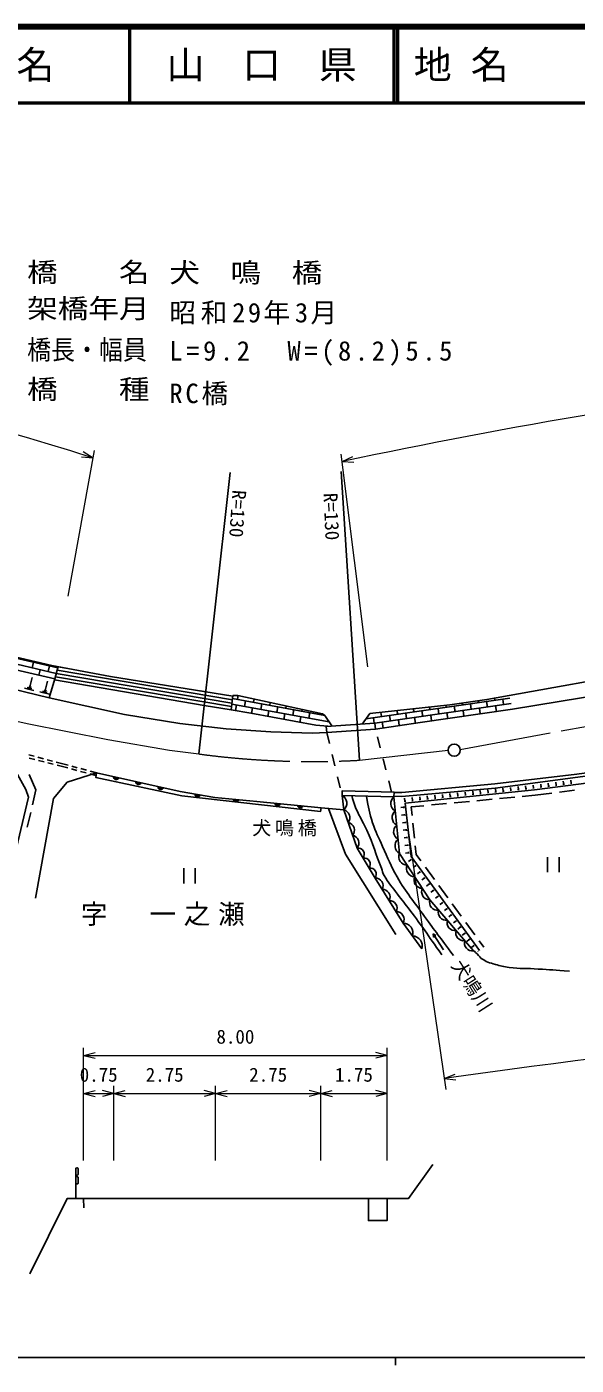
# Model space of a CAD drawing. Units: millimetres, scale not verified. Extents: x 40000 to 680000, y 20000 to 380000.
# Drawn here: x 319494 to 391752, y 204000 to 380000 of the extents above; entities that cross this region are included whole.
import ezdxf
from ezdxf.enums import TextEntityAlignment as Align

# ---------------------------------------------------------------- set-up
doc = ezdxf.new("R2010")
doc.units = ezdxf.units.MM
doc.header["$LTSCALE"] = 1000
doc.linetypes.add('CHAIN', pattern=[18.5, 12, -1.5, 3.5, -1.5])
for name, color, linetype, lineweight in [('M-BGD', 7, 'Continuous', 25), ('M-BMK', 2, 'CHAIN', 13), ('M-BMK-HTXT', 7, 'Continuous', 13), ('M-BMK-SRVR', 3, 'Continuous', 25), ('M-STR-HTXT', 7, 'Continuous', 13), ('M-STR-STR1', 1, 'Continuous', 25), ('M-TTL', 2, 'Continuous', 140), ('M-TTL-BAND', 7, 'Continuous', 25), ('M-TTL-LINE', 7, 'Continuous', 50)]:
    doc.layers.add(name, color=color, linetype=linetype, lineweight=lineweight)
doc.layers.add('M-TTL-TXT', color=7, linetype='Continuous')
doc.styles.add('ＭＳ ゴシック', font='')
doc.styles.get('ＭＳ ゴシック').set_extended_font_data('MS Gothic')

msp = doc.modelspace()

# ---------------------------------------------------------------- linework, layer by layer
at = {"layer": 'M-BGD'}
for p, q in [((323561, 295696), (293062, 302749)), ((323371, 294970), (292918, 302012)), ((320208, 295702), (320377, 296432)), ((321424, 296190), (321458, 296335)), ((322303, 295217), (322472, 295948)), ((323519, 295706), (323559, 295879)), ((323602, 295852), (324649, 295674)), ((319904, 293197), (320201, 294420)), ((321086, 294729), (321255, 295459)), ((321923, 292711), (322224, 293952)), ((323140, 294104), (342839, 290761)), ((323181, 294244), (323350, 294975)), ((323256, 294541), (346428, 290608)), ((323371, 294978), (346479, 291056)), ((323486, 295415), (346530, 291504)), ((320441, 292743), (319218, 293040)), ((320173, 292970), (319561, 293118)), ((320057, 293160), (319751, 293234)), ((322468, 292250), (321227, 292552)), ((322196, 292481), (321575, 292632)), ((322078, 292674), (321768, 292749)), ((342353, 292669), (343038, 292553)), ((342839, 290761), (346377, 290161)), ((346377, 290161), (346593, 292056)), ((359248, 288588), (346466, 290945)), ((358679, 289455), (346551, 291692)), ((346946, 290094), (347082, 290831)), ((347218, 291569), (347306, 292047)), ((348139, 290636), (348275, 291374)), ((349060, 289704), (349196, 290441)), ((349332, 291179), (349409, 291595)), ((350254, 290246), (350390, 290984)), ((351447, 290789), (351512, 291143)), ((352368, 289856), (352504, 290594)), ((353561, 290399), (353615, 290690)), ((383004, 291736), (364089, 288992)), ((383189, 291005), (365287, 288408)), ((372520, 290215), (372471, 290549)), ((374647, 290524), (374610, 290781)), ((375819, 289936), (375711, 290678)), ((376775, 290832), (376740, 291074)), ((377947, 290245), (377839, 290987)), ((378903, 291141), (378867, 291386)), ((380074, 290553), (379967, 291296)), ((381030, 291450), (380990, 291730)), ((381246, 289965), (381138, 290708)), ((382202, 290862), (382094, 291604)), ((348959, 289722), (346381, 290198)), ((348001, 289885), (348003, 289899)), ((351175, 289314), (351311, 290051)), ((353289, 288924), (353425, 289661)), ((354482, 289466), (354618, 290204)), ((355403, 288534), (355540, 289271)), ((355676, 290009), (355718, 290238)), ((356597, 289076), (356733, 289814)), ((363584, 288318), (364619, 289697)), ((365176, 288423), (365073, 289134)), ((366136, 289289), (366055, 289852)), ((367308, 288701), (367200, 289443)), ((368264, 289597), (368193, 290084)), ((368480, 288113), (368372, 288855)), ((369436, 289010), (369328, 289752)), ((370392, 289906), (370332, 290317)), ((370607, 288422), (370500, 289164)), ((371563, 289318), (371456, 290061)), ((372735, 288730), (372627, 289473)), ((373691, 289627), (373583, 290369)), ((374863, 289039), (374755, 289781)), ((376990, 289348), (376883, 290090)), ((379118, 289657), (379010, 290399)), ((357036, 287133), (358941, 287208)), ((365288, 287647), (365288, 287650)), ((371208, 288509), (365337, 287657)), ((366352, 287804), (366244, 288546)), ((367418, 287940), (367416, 287959)), ((369545, 288259), (369543, 288267)), ((320477, 284067), (319751, 284256)), ((320560, 283635), (319831, 283815)), ((321687, 283753), (320961, 283942)), ((321773, 283334), (321045, 283515)), ((322897, 283439), (322171, 283628)), ((320699, 279671), (319832, 281659)), ((322986, 283034), (322258, 283214)), ((324084, 283131), (323381, 283314)), ((324040, 282773), (323472, 282914)), ((324883, 282545), (324040, 282773)), ((324926, 282903), (324084, 283131)), ((326090, 282218), (325366, 282414)), ((326133, 282576), (325409, 282772)), ((327296, 281891), (326572, 282087)), ((327340, 282250), (326616, 282446)), ((328621, 281533), (327779, 281761)), ((328665, 281891), (327822, 282119)), ((382156, 279489), (382115, 279887)), ((383151, 279592), (383110, 279989)), ((384145, 279694), (384104, 280092)), ((385140, 279797), (385099, 280195)), ((386227, 279909), (386035, 279889)), ((386131, 279899), (386090, 280297)), ((386234, 279910), (386227, 279909)), ((387226, 280036), (387028, 280011)), ((387127, 280024), (387076, 280420)), ((388218, 280163), (388020, 280138)), ((388119, 280150), (388068, 280547)), ((389210, 280289), (389012, 280264)), ((389111, 280277), (389060, 280674)), ((390202, 280416), (390004, 280391)), ((390103, 280403), (390052, 280800)), ((391194, 280543), (390996, 280517)), ((391095, 280530), (391044, 280927)), ((320235, 277675), (320699, 279671)), ((369324, 278167), (369125, 278146)), ((369224, 278156), (369183, 278554)), ((370319, 278269), (370120, 278249)), ((370219, 278259), (370178, 278657)), ((371313, 278372), (371114, 278351)), ((371214, 278361), (371173, 278759)), ((372308, 278474), (372109, 278454)), ((372209, 278464), (372168, 278862)), ((373303, 278577), (373104, 278556)), ((373203, 278566), (373162, 278964)), ((374298, 278679), (374099, 278659)), ((374198, 278669), (374157, 279067)), ((375292, 278782), (375093, 278761)), ((375193, 278771), (375152, 279169)), ((375704, 277951), (377695, 278140)), ((376287, 278884), (376088, 278864)), ((376188, 278874), (376147, 279272)), ((377282, 278987), (377083, 278966)), ((377182, 278977), (377141, 279374)), ((378277, 279089), (378078, 279069)), ((378177, 279079), (378136, 279477)), ((378691, 278234), (380682, 278422)), ((379271, 279192), (379072, 279171)), ((379172, 279182), (379131, 279579)), ((380266, 279294), (380067, 279274)), ((380167, 279284), (380125, 279682)), ((381261, 279397), (381062, 279376)), ((381161, 279387), (381120, 279784)), ((381677, 278516), (383669, 278704)), ((382255, 279499), (382056, 279479)), ((383250, 279602), (383051, 279581)), ((384245, 279704), (384046, 279684)), ((384664, 278798), (386337, 278956)), ((385240, 279807), (385041, 279786)), ((386337, 278956), (388541, 279238)), ((389533, 279364), (391517, 279618)), ((319557, 274753), (320009, 276701)), ((358211, 277305), (361179, 277020)), ((369083, 277363), (368685, 277320)), ((369189, 276369), (368791, 276326)), ((369072, 277462), (369093, 277263)), ((369178, 276468), (369199, 276269)), ((370049, 277417), (371722, 277575)), ((370169, 276280), (370049, 277417)), ((372717, 277669), (374708, 277857)), ((369295, 275374), (368897, 275332)), ((369284, 275474), (369305, 275275)), ((370483, 273296), (370274, 275285)), ((369401, 274380), (369003, 274337)), ((369507, 273385), (369109, 273343)), ((369390, 274479), (369412, 274280)), ((369496, 273485), (369518, 273286)), ((369613, 272391), (369215, 272349)), ((369719, 271397), (369321, 271354)), ((369602, 272491), (369624, 272292)), ((369709, 271496), (369730, 271297)), ((370708, 271165), (370588, 272302)), ((371331, 270310), (370708, 271165)), ((340130, 269354), (340130, 267354)), ((341630, 269354), (341630, 267354)), ((370022, 270478), (369699, 270243)), ((369963, 270559), (370081, 270398)), ((370611, 269670), (370288, 269435)), ((370552, 269751), (370670, 269590)), ((373098, 267886), (371920, 269502)), ((387992, 270826), (387992, 268826)), ((389492, 270826), (389492, 268826)), ((371200, 268862), (370877, 268627)), ((371142, 268943), (371259, 268782)), ((371790, 268054), (371466, 267819)), ((371731, 268135), (371849, 267974)), ((372379, 267246), (372056, 267011)), ((372320, 267327), (372438, 267165)), ((372968, 266438), (372645, 266203)), ((372909, 266519), (373027, 266357)), ((374866, 265462), (373688, 267078)), ((373557, 265630), (373234, 265395)), ((373498, 265711), (373616, 265549)), ((374146, 264822), (373823, 264587)), ((374087, 264903), (374205, 264741)), ((374736, 264014), (374412, 263779)), ((374677, 264095), (374794, 263933)), ((376633, 263038), (375455, 264654)), ((375325, 263206), (375001, 262971)), ((375266, 263287), (375384, 263125)), ((375914, 262398), (375591, 262163)), ((375855, 262479), (375973, 262317)), ((374318, 258629), (372924, 260705)), ((372977, 260289), (372924, 260705)), ((372924, 260705), (373289, 260498)), ((373289, 260498), (372977, 260289)), ((376503, 261590), (376180, 261355)), ((376444, 261671), (376562, 261509)), ((377092, 260782), (376769, 260547)), ((377033, 260863), (377151, 260701)), ((378401, 260614), (377223, 262230)), ((377681, 259974), (377358, 259739)), ((377622, 260055), (377740, 259893)), ((378271, 259166), (377947, 258931)), ((378212, 259247), (378329, 259085)), ((379613, 258952), (378990, 259806)), ((378801, 258439), (378839, 258387)), ((325932, 225941), (325932, 229941)), ((326032, 229941), (326132, 229941)), ((326232, 229841), (326232, 229091)), ((326032, 227841), (326132, 227841)), ((326232, 228691), (326232, 227941)), ((326973, 225941), (327005, 224704))]:
    msp.add_line(p, q, dxfattribs=at)
for points in [[(231248, 307941), (279640, 305106), (290912, 303482), (322774, 296027), (330486, 294576), (346585, 291989)], [(364619, 289697), (375110, 290835), (379984, 291550), (403003, 295675), (419748, 298834), (426055, 299903), (433821, 300936), (452302, 303118), (461364, 303891), (467731, 304243), (473908, 304499), (476249, 303513), (485827, 303586), (488838, 304769)], [(322453, 291740), (279300, 302216), (276635, 303590)], [(277534, 303537), (279680, 303411), (292774, 301276), (323181, 294244)], [(365339, 287627), (371208, 288509), (383374, 290274), (398592, 292756), (415930, 296126), (430767, 298609), (439796, 299869), (453555, 301395), (464211, 302340), (470569, 302672), (473929, 302762)], [(323606, 295870), (323181, 294244), (322453, 291740), (332330, 289574), (339631, 288397), (345707, 287677), (351579, 287269), (357036, 287133)], [(367796, 279311), (368831, 279328), (381037, 280447), (391853, 281742), (401088, 282978), (410978, 285076), (426084, 288585), (427270, 288901), (434730, 290986), (441919, 292253), (446767, 292970), (455338, 293995), (459686, 294369), (467864, 294964), (473745, 295125), (489165, 295547), (537829, 296474), (556743, 296894), (558207, 296616)], [(229487, 293511), (248815, 293870), (271446, 293291), (273650, 293077), (275895, 292650), (304622, 285453), (317375, 282725), (318264, 281664), (319364, 279714), (319744, 278696), (316720, 266112)], [(346593, 292056), (347266, 292055), (358367, 289669), (358706, 289414), (359596, 288057)], [(346377, 290161), (348959, 289722), (357518, 288144), (359105, 288025)], [(367782, 278830), (368823, 278806), (381072, 279893), (401165, 282539), (410533, 284569)], [(320627, 265411), (323013, 278512), (324822, 280674), (328665, 281891)], [(358211, 277305), (358121, 276801), (339891, 278855), (328590, 281275), (328665, 281891)], [(328665, 281891), (339685, 279422), (344248, 278653), (349746, 278112), (358211, 277305)], [(379041, 258535), (370024, 270901), (369276, 277910), (386256, 279660), (400554, 281486), (402747, 281902), (403932, 281710), (404573, 281037), (407561, 261629)], [(371461, 258752), (369006, 262149), (365304, 268063), (362933, 272012), (361179, 277020), (360965, 278932)], [(367780, 278745), (368510, 271291), (372512, 265190), (378260, 258500)], [(368020, 260618), (361397, 271215), (359154, 277214)], [(319919, 216006), (324814, 225941), (369707, 225941), (372877, 230376)]]:
    msp.add_lwpolyline(points, dxfattribs=at)
msp.add_lwpolyline([(364415, 225941), (366889, 225941), (366889, 223027), (364415, 223027)], close=True, dxfattribs=at)
for centre, radius, start, end in [((331259, 281365), 354, 176.17003, 338.57521), ((331259, 281365), 283, 178.39407, 336.35117), ((331259, 281365), 212, 182.14039, 332.60484), ((331259, 281365), 142, 189.85212, 324.89311), ((331259, 281365), 100, 200.16979, 314.57545), ((334187, 280709), 354, 176.17003, 338.57521), ((334187, 280709), 283, 178.39407, 336.35117), ((334187, 280709), 212, 182.14039, 332.60484), ((334187, 280709), 142, 189.85212, 324.89311), ((334187, 280709), 100, 200.16979, 314.57545), ((337114, 280053), 354, 176.17003, 338.57521), ((337114, 280053), 283, 178.39407, 336.35117), ((337114, 280053), 212, 182.14039, 332.60484), ((337114, 280053), 142, 189.85212, 324.89311), ((337114, 280053), 100, 200.16979, 314.57545), ((341975, 279091), 354, 179.23731, 341.64249), ((341975, 279091), 283, 181.46135, 339.41845), ((341975, 279091), 212, 185.20768, 335.67213), ((341975, 279091), 142, 192.91941, 327.9604), ((341975, 279091), 100, 203.23707, 317.64274), ((347002, 278437), 354, 183.17407, 345.57925), ((347002, 278437), 283, 185.39811, 343.35521), ((347002, 278437), 212, 189.14444, 339.60889), ((347002, 278437), 142, 196.85617, 331.89716), ((347002, 278437), 100, 207.17383, 321.57949), ((360401, 277900), 1175, 311.46704, 61.34025), ((368495, 277874), 1126, 129.38366, 241.80798), ((352491, 277905), 354, 183.34983, 345.75501), ((352491, 277905), 283, 185.57387, 343.53097), ((352491, 277905), 212, 189.3202, 339.78465), ((352491, 277905), 142, 197.03193, 332.07292), ((352491, 277905), 100, 207.34959, 321.75525), ((355477, 277620), 354, 183.34983, 345.75501), ((355477, 277620), 283, 185.57387, 343.53097), ((355477, 277620), 212, 189.3202, 339.78465), ((355477, 277620), 142, 197.03193, 332.07292), ((355477, 277620), 100, 207.34959, 321.75525), ((360970, 276010), 1032, 320.32286, 78.26607), ((368677, 276011), 1126, 129.38366, 241.80798), ((361554, 274340), 1032, 320.32286, 78.26607), ((368860, 274148), 1126, 129.38366, 241.80798), ((362138, 272671), 1032, 320.32286, 78.26607), ((369043, 272284), 1126, 129.38366, 241.80798), ((363037, 271179), 839, 324.82952, 97.12645), ((369497, 270848), 1082, 155.79028, 270.71807), ((363827, 269863), 839, 324.82952, 97.12645), ((364617, 268547), 839, 324.82952, 97.12645), ((370497, 269322), 1082, 155.79028, 270.71807), ((365334, 267053), 1011, 332.39985, 91.70383), ((371498, 267797), 1082, 155.79028, 270.71807), ((366259, 265574), 1011, 332.39985, 91.70383), ((372498, 266271), 1082, 155.79028, 270.71807), ((367185, 264096), 1011, 332.39985, 91.70383), ((373487, 264865), 1028, 161.57337, 279.76459), ((368111, 262618), 1011, 332.39985, 91.70383), ((374636, 263527), 1028, 161.57337, 279.76459), ((375786, 262189), 1028, 161.57337, 279.76459), ((368933, 260803), 1348, 344.8374, 86.87405), ((376936, 260851), 1028, 161.57337, 279.76459), ((370160, 259105), 1348, 344.8374, 86.87405), ((378085, 259513), 1028, 161.57337, 279.76459), ((326132, 228891), 100, 90, 270), ((326132, 229841), 100, 0, 90), ((326132, 229091), 100, 270, 0), ((326132, 228691), 100, 0, 90), ((326132, 227941), 100, 270, 0)]:
    msp.add_arc(centre, radius, start, end, dxfattribs=at)
for points, knots in [([(374074, 257958), (372084, 260813), (371581, 261585), (369879, 263834), (369251, 264664), (368882, 265117), (368254, 265947), (367541, 266890), (367081, 267381), (366477, 268397), (366275, 268736), (366264, 268973), (366124, 269342), (365387, 271294), (365055, 272421), (364227, 274337), (363646, 275681), (363063, 276326), (362602, 277716), (362450, 278172), (362386, 278341), (362251, 278896)], [0, 0, 0, 0, 1, 1, 1, 2, 2, 2, 3, 3, 3, 4, 4, 4, 5, 5, 5, 6, 6, 6, 7, 7, 7, 7]), ([(364173, 278844), (364450, 277202), (364533, 276667), (364972, 275330), (365382, 274078), (365745, 273425), (366285, 272224), (366998, 270635), (367349, 269716), (368214, 268205), (369438, 266065), (370372, 265021), (371809, 263017), (373261, 260992), (373751, 260347), (375611, 257894)], [0, 0, 0, 0, 1, 1, 1, 2, 2, 2, 3, 3, 3, 4, 4, 4, 5, 5, 5, 5]), ([(390846, 255814), (388865, 255963), (388359, 256002), (386763, 256102), (385263, 256197), (384411, 256120), (382920, 256318), (382207, 256413), (381812, 256508), (381119, 256703), (380363, 256915), (379893, 257017), (379270, 257495), (378933, 257754), (378850, 258014), (378525, 258288), (378424, 258373), (378388, 258407), (378260, 258500)], [0, 0, 0, 0, 1, 1, 1, 2, 2, 2, 3, 3, 3, 4, 4, 4, 5, 5, 5, 6, 6, 6, 6])]:
    msp.add_open_spline(points, degree=3, knots=knots, dxfattribs=at)
at = {"layer": 'M-BMK'}
msp.add_line((363247, 283558), (374907, 284873), dxfattribs=at)
for points in [[(376502, 284968), (405242, 290272), (416277, 292290), (429284, 294402), (438778, 295680), (453729, 297279), (461692, 297901), (469788, 298233), (473715, 298350)], [(284601, 297018), (310808, 290359), (319534, 288373), (330174, 286260), (338286, 284857), (342128, 284377)]]:
    msp.add_lwpolyline(points, dxfattribs=at)
msp.add_arc((357015, 395576), 112191, 262.37503, 273.18423, dxfattribs=at)
at = {"layer": 'M-BMK-SRVR'}
for p, q in [((342128, 284377), (346249, 321410)), ((363247, 283558), (360845, 321509))]:
    msp.add_line(p, q, dxfattribs=at)
msp.add_circle((375707, 284882), 800, dxfattribs=at)
at = {"layer": 'M-STR-HTXT'}
for p, q in [((324920, 305144), (328392, 324276)), ((328214, 323292), (326903, 324111)), ((328214, 323292), (326671, 323398)), ((364333, 295845), (360851, 323817)), ((360975, 322824), (362365, 323502)), ((360975, 322824), (362520, 322768)), ((369694, 273991), (374585, 240274)), ((326973, 230941), (326973, 245733)), ((326973, 244733), (328473, 245108)), ((326973, 244733), (366889, 244733)), ((326973, 244733), (328473, 244358)), ((366889, 244733), (365389, 245108)), ((366889, 244733), (365389, 244358)), ((366889, 230941), (366889, 245733)), ((374378, 241700), (375811, 242280)), ((374378, 241700), (375915, 241537)), ((326973, 239733), (328473, 240108)), ((326973, 239733), (330932, 239733)), ((326973, 239733), (328473, 239358)), ((330932, 239733), (329432, 240108)), ((330932, 239733), (329432, 239358)), ((330932, 230941), (330932, 240733)), ((330932, 239733), (332432, 240108)), ((330932, 239733), (344333, 239733)), ((330932, 239733), (332432, 239358)), ((344333, 239733), (342833, 240108)), ((344333, 239733), (342833, 239358)), ((344333, 230941), (344333, 240733)), ((344333, 239733), (345833, 240108)), ((344333, 239733), (358149, 239733)), ((344333, 239733), (345833, 239358)), ((358149, 239733), (356649, 240108)), ((358149, 239733), (356649, 239358)), ((358149, 230941), (358149, 240733)), ((358149, 239733), (359649, 240108)), ((358149, 239733), (366889, 239733)), ((358149, 239733), (359649, 239358)), ((366889, 239733), (365389, 240108)), ((366889, 239733), (365389, 239358))]:
    msp.add_line(p, q, dxfattribs=at)
for centre, radius, start, end in [((230503, 21841), 316892, 72.04067, 89.72227), ((526720, -459191), 799387, 92.22516, 101.96652), ((587032, -1277383), 1533896, 91.03575, 97.96898)]:
    msp.add_arc(centre, radius, start, end, dxfattribs=at)
at = {"layer": 'M-STR-STR1'}
for p, q in [((358941, 287208), (359298, 285751)), ((365973, 285181), (365597, 286633)), ((359654, 284293), (360010, 282836)), ((366727, 282277), (366350, 283729)), ((360366, 281379), (360723, 279922)), ((367480, 279373), (367104, 280825))]:
    msp.add_line(p, q, dxfattribs=at)
for points in [[(358941, 287208), (365339, 287627), (365286, 288430), (358889, 288010)], [(360965, 278932), (367780, 278745), (367797, 279365), (360982, 279551)]]:
    msp.add_lwpolyline(points, close=True, dxfattribs=at)
at = {"layer": 'M-TTL'}
msp.add_line((680000, 380000), (40000, 380000), dxfattribs=at)
at = {"layer": 'M-TTL-BAND'}
for p, q in [((40000, 205000), (579000, 205000)), ((368000, 205000), (368000, 204000))]:
    msp.add_line(p, q, dxfattribs=at)
at = {"layer": 'M-TTL-LINE'}
for p, q in [((333000, 380000), (333000, 370000)), ((367750, 380000), (367750, 370000)), ((368250, 380000), (368250, 370000)), ((40000, 370000), (680000, 370000))]:
    msp.add_line(p, q, dxfattribs=at)

# ---------------------------------------------------------------- texts
at = {"layer": 'M-BGD', "style": 'ＭＳ ゴシック'}
for s, p in [('8.00', (346931, 245733)), ('0.75', (328952, 240733)), ('2.75', (337632, 240733)), ('2.75', (351241, 240733)), ('1.75', (362519, 240733))]:
    msp.add_text(s, height=1833, dxfattribs=at).set_placement(p, align=Align.BOTTOM_CENTER)
at = {"layer": 'M-BGD', "insert": (349136, 273544), "char_height": 1833, "attachment_point": 7, "style": 'ＭＳ ゴシック'}
msp.add_mtext('\\T1.2;犬鳴橋', dxfattribs=at)
at = {"layer": 'M-BMK-HTXT', "style": 'ＭＳ ゴシック'}
msp.add_text('犬鳴川', height=1833, rotation=302.596, dxfattribs=at).set_placement((376800, 253128), align=Align.BOTTOM_CENTER)
at = {"layer": 'M-BMK-HTXT', "insert": (337880, 263185), "char_height": 2566, "attachment_point": 5, "style": 'ＭＳ ゴシック'}
msp.add_mtext('\\T1.29;字\u3000一之瀬', dxfattribs=at)
at = {"layer": 'M-BMK-SRVR', "style": 'ＭＳ ゴシック'}
for rotation, p in [(266.092, (347457, 319078)), (272.545, (359429, 318711))]:
    msp.add_text('R=130', height=1833, rotation=rotation, dxfattribs=at).set_placement(p, align=Align.MIDDLE_LEFT)
at = {"layer": 'M-STR-HTXT', "style": 'ＭＳ ゴシック'}
for s, width, p in [('橋\u3000\u3000名', 1.15, (319542, 345673)), ('犬\u3000鳴\u3000橋', 1.15, (338243, 345614)), ('架橋年月', 1.15, (319542, 340906)), ('橋長・幅員', 0.9, (319542, 335481)), ('橋\u3000\u3000種', 1.15, (319542, 330290))]:
    msp.add_text(s, height=2566, dxfattribs=dict(at, width=width)).set_placement(p, align=Align.BOTTOM_LEFT)
at = {"layer": 'M-STR-HTXT', "char_height": 2566, "attachment_point": 7, "style": 'ＭＳ ゴシック'}
for s, insert in [('\\T1.18;昭和29年3月', (338243, 340846)), ('\\T1.27;L=9.2\u3000W=(8.2)5.5', (338243, 335422)), ('\\T1.21;RC橋', (338243, 330231))]:
    msp.add_mtext(s, dxfattribs=dict(at, insert=insert))
at = {"layer": 'M-TTL-TXT', "style": 'ＭＳ ゴシック'}
for s, p in [('県\u3000名', (315625, 375000)), ('山\u3000口\u3000県', (350375, 375000))]:
    msp.add_text(s, height=3666, dxfattribs=at).set_placement(p, align=Align.MIDDLE_CENTER)
msp.add_text('地 名', height=3666, dxfattribs=at).set_placement((370380, 375000), align=Align.MIDDLE_LEFT)

doc.saveas('drawing.dxf')
